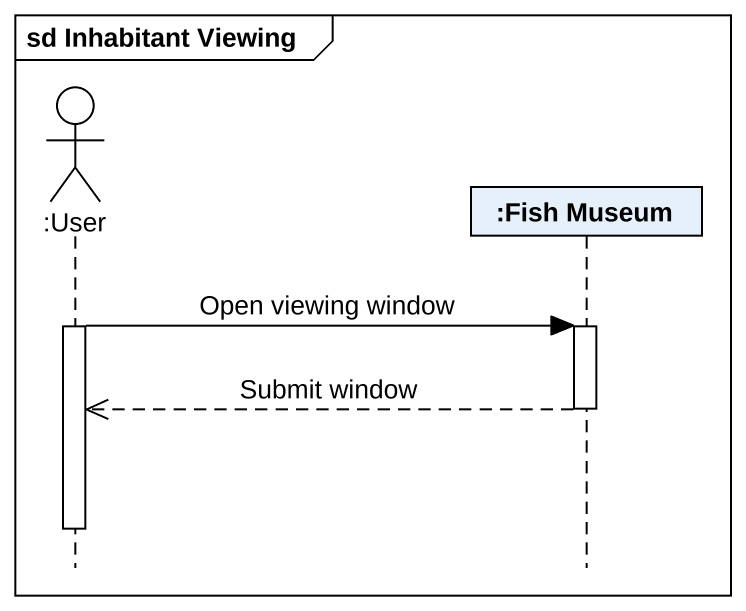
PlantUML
@startuml
mainframe sd Inhabitant Viewing
hide footbox
actor ":User" as User
participant ":Fish Museum" as Fish_Museum

activate User
User -> Fish_Museum : Open viewing window
activate Fish_Museum
Fish_Museum -->> User : Submit window
deactivate Fish_Museum
deactivate User
@enduml
